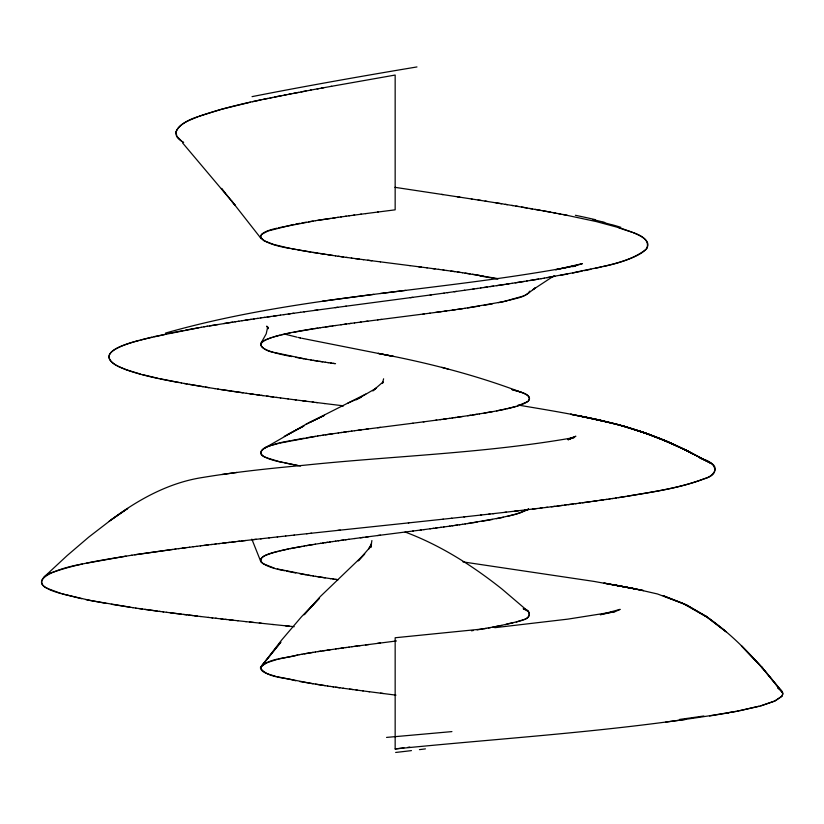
<?xml version="1.0" encoding="UTF-8"?>
<svg xmlns="http://www.w3.org/2000/svg" width="824" height="824" viewBox="0 0 824 824"><rect width="100%" height="100%" fill="white"/><g stroke="black" fill="none" stroke-linecap="round" stroke-linejoin="round"><path stroke-width="1.24" d="M175.934 132.149L176.882 136.351L181.527 141.038M371.892 540.554L370.748 547.486L371.531 543.686L368.565 549.083L371.016 546.219M383.603 378.803L382.46 383.397L383.057 381.934L372.767 390.885L376.331 388.104L356.205 399.815M176.017 131.675C179.56 122.961 190.107 120.273 197.925 116.699M529.904 291.119L528.359 293.323L524.558 295.569M529.811 291.449C524.981 297.649 515.845 298.103 508.83 300.43M261.311 342.588L266.214 333.813L267.697 326.963L268.099 328.724L266.729 326.129L268.284 327.859M782.007 696.064C784.396 692.871 780.75 689.544 778.052 688.174M603.158 266.461C617.506 263.381 674.104 248.941 633.419 232.759M646.789 248.673C652 234.51 626.322 231.637 617.99 227.321M739.942 710.659L761.778 705.56L775.219 700.843L781.976 696.105L782.8 693.736L781.935 691.388M260.559 667.193L280.881 642.123L262.269 665.205C256.11 672.054 271.323 674.753 275.607 676.319M646.428 249.136C625.653 265.163 597.4 266.667 572.701 273.012M781.646 696.538L774.406 701.214L760.583 705.9M370.151 547.074L358.213 560.886L364.723 553.903L320.484 596.37L304.087 614.776L319.424 598.203L301.574 616.671L281.489 640.217L262.269 665.205L267.532 662.465L276.998 659.468M44.105 576.975L67.166 555.561L88.848 537.021L111.364 519.697C138.442 499.426 169.136 482.503 202.972 477.426C236.653 471.843 270.632 468.362 304.612 465.2C394.387 455.827 485.12 453.344 574.101 437.565L567.911 439.192L575.873 436.246L568.086 439.81L572.577 437.719L570.62 438.739M528.411 401.103C533.324 393.11 516.669 391.627 511.879 389.536M528.472 508.882L527.916 509.325L528.369 508.964M479.249 413.916C490.496 411.815 561.587 402.267 512.209 389.618M528.874 292.85L535.466 287.751L532.86 289.698L553.986 275.844M109.067 521.314L127.72 508.449L111.364 519.697M527.844 401.546L517.462 405.964M527.35 509.716L516.04 514.207L496.491 518.698M365.743 394.068L306.147 424.195L264.535 448.163M527.267 509.768L520.346 512.858L507.481 516.391M284.28 436.339L303.922 425.967L287.761 434.475M317.858 328.137C291.531 331.907 220.492 343.433 291.912 356.586M264.968 340.116C254.183 344.339 267.007 351.766 272.94 352.075M306.147 424.195L324.399 415.358L309.773 422.424M613.231 612.479L620.163 609.358L600.356 614.725L613.911 611.851L567.849 619.133L494.781 627.692M347.944 403.07L361.211 397.24M265.761 339.746L271.796 337.5M522.787 619.782C530.501 618.979 532.16 610.254 523.703 608.926M523.611 295.981L503.083 301.718L464.736 308.341M573.689 266.409L577.181 265.019L572.773 266.605M199.181 116.236L221.687 109.211L250.393 102.197M521.705 620.194L516.277 621.966M270.56 445.722C262.815 446.814 255.059 454.457 266.616 457.681M572.742 266.636L582.444 263.608L555.634 269.736L575.482 265.616L565.831 267.697M271.796 445.321L278.44 443.446M273.012 337.119L279.933 335.255M139.266 340.394C62.212 360.84 153.274 377.989 178.973 382.521M516.04 406.387L507.224 408.632M276.998 228.176C241.205 236.292 274.001 246.17 290.048 248.395M140.966 339.931L151.987 337.119M278.368 551.287C245.923 558.414 264.792 567.221 284.754 570.744M297.804 654.977C285.701 658.706 268.984 657.696 260.384 667.904C267.738 678.255 284.445 677.112 295.785 680.809M758.852 706.364L736.955 711.246M165.511 333.081C296.043 295.909 432.61 291.902 565.552 267.738M513.074 622.851L492.515 627.27M278.44 227.805L315.582 220.667M290.048 440.83C264.751 444.847 243.286 454.693 283.096 462.542M278.543 659.066L299.854 654.606M279.933 550.896L288.235 549.031M279.954 443.065L317.858 435.958M166.654 333.844C158.764 337.078 85.912 346.894 116.606 365.64M601.221 266.924L595.175 268.325M281.489 334.874L290.048 332.999M154.037 336.635L201.283 327.293M507.224 300.812L498.407 302.676M505.565 624.654C510.653 621.986 534.56 621.131 528.143 611.367L502.032 589.088C472.585 565.686 440.449 545.231 405.089 532.005M252.494 101.723L261.126 99.848M82.421 564.059C63.324 566.953 14.729 581.25 61.275 593.599M505.565 409.003L496.491 410.877M590.962 269.263L584.381 270.663M263.34 99.385L267.81 98.447M503.505 517.276L467.579 523.57M86.561 563.183L126.051 556.118M301.955 546.405C290.367 548.578 278.625 550.535 267.532 554.645C264.02 555.469 257.201 559.795 262.382 563.214M270.076 97.984L272.363 97.51M168.899 333.38L183.134 330.568M501.62 625.498L477.075 629.917M582.094 271.137L544.18 278.151M274.67 97.047L281.684 95.646M290.11 548.64L304.344 545.993M293.674 224.458L268.058 230.967L261.888 234.212L260.58 235.839L260.487 237.467L263.896 240.721L273.805 244.512L289.615 248.302L310.803 252.134M284.053 95.172L286.443 94.709M291.912 440.449L304.108 438.203M738.943 710.865C625.323 730.909 509.798 737.398 395.159 748.954L395.159 637.755L483.019 628.939M288.853 94.235L291.263 93.771M735.966 711.442L733.03 711.998M293.704 93.297L298.607 92.37M293.828 332.257L313.11 328.889M301.079 91.897L306.065 90.959M567.798 273.949L560.207 275.35M311.101 90.022C272.775 97.562 233.892 103.896 196.977 117.06C186.904 119.882 164.985 131.953 182.732 141.852M295.785 224.056L299.854 223.304M185.637 330.105L198.594 327.767M310.37 90.166L318.733 88.621M317.137 88.91L331.639 86.283M321.298 88.158L323.873 87.684M492.515 303.798L484.028 305.302M492.515 411.629L484.028 413.123M492.515 519.45L481.793 521.324M330.908 86.417L395.159 75.046L395.159 209.832L377.588 212.077M299.586 654.647L302.068 654.215M488.364 628.022L490.465 627.651M554.985 276.287L546.93 277.688M728.715 712.781L709.567 715.974M301.955 222.933L306.291 222.181M301.955 654.225L315.458 651.98M201.118 327.324L204.321 326.767M204.002 326.829L207.566 326.222M304.108 546.034L315.458 544.159M304.108 653.854L313.11 652.361M484.028 628.774L486.212 628.393M206.752 326.356L235.777 321.679M540.853 278.718L544.293 278.141M306.291 437.832L315.458 436.339M306.291 545.653L313.11 544.53M209.533 325.892L218.03 324.491M541.409 278.625L526.67 281.036M308.526 221.81L313.11 221.059M538.608 279.089L530.038 280.5M479.517 306.044L467.579 307.918M479.517 413.875L467.579 415.739M527.133 280.963L511.91 283.353M477.209 414.245L472.461 414.997M627.466 496.233C653.185 491.753 679.398 488.168 703.943 478.919C712.914 476.869 721.258 466.878 708.836 462.079M477.209 522.066L472.461 522.818M223.84 323.554L232.759 322.143M524.198 281.427L515.247 282.838M314.5 328.663L320.279 327.767M315.458 220.688L338.201 217.32M315.067 544.221L320.752 543.335M625.354 496.573L615.363 498.108M315.345 652L321.041 651.115M471.462 630.803L473.347 630.504M317.848 220.317L330.331 218.442M317.59 435.999L320.454 435.556M131.892 555.201C105.596 559.599 78.857 563.173 53.591 572.052C44.949 573.834 34.598 583.485 47.761 588.429M317.858 651.609L330.331 649.734M234.984 321.803L238.826 321.216M238.589 321.247L242.225 320.691M512.209 283.302L496.614 285.66M470.875 415.244L454.776 417.613M131.747 555.221L175.821 549M618.453 497.644C647.716 492.598 677.75 489.116 705.571 478.219C721.175 473.934 714.913 461.553 702.326 459.071M471.173 523.024L465.076 523.94M241.885 320.742L251.238 319.341M506.07 284.239L509.15 283.775M320.155 327.777L323.07 327.344M320.279 435.587L323.368 435.123M134.652 554.779L172.443 549.454M320.279 543.407L323.667 542.892M244.986 320.279L248.096 319.805M500.477 285.083L504.319 284.507M322.74 327.386L332.927 325.892M322.74 435.216L338.602 432.909M612.232 498.582L616.29 497.974M322.74 543.037L330.331 541.914M322.74 650.857L325.243 650.486M249.6 319.578L254.389 318.867M253.339 319.022L257.572 318.404M499.849 285.176L480.68 287.988M325.243 327.015L330.331 326.263M465.076 308.289L452.118 310.164M325.243 434.835L332.927 433.712M609.07 499.045L613.19 498.438M325.243 542.666L327.767 542.285M462.357 524.342L465.344 523.899M257.109 318.476L260.909 317.92M490.352 286.577L493.535 286.113M462.552 308.67L457.392 309.422M462.552 416.491L457.392 417.243M605.856 499.509L610.048 498.901M459.329 524.785L462.552 524.322M326.932 650.239L336.099 648.91M260.775 317.93L264.741 317.364M263.989 317.467L280.366 315.128M483.925 287.514L487.149 287.051M606.866 499.365L599.326 500.446M329.641 542.017L332.927 541.543M459.988 524.692L452.118 525.815M332.927 218.061L335.553 217.69M267.233 317.003L270.488 316.529M273.764 316.066L277.06 315.592M472.822 289.111L477.415 288.452M476.849 288.534L480.856 287.957M332.072 326.016L335.543 325.521M603.642 499.828L592.652 501.383M332.69 541.574L335.78 541.131M454.776 525.444L457.392 525.063M280.345 315.128L284.311 314.572M464.2 290.326L474.14 288.915M335.152 325.573L341.445 324.687M455.621 309.669L449.338 310.555M452.118 417.995L455.94 417.449M335.543 541.162L338.922 540.688M335.543 648.993L339.241 648.467M337.5 217.412L341.373 216.877M322.483 301.182L373.839 294.353M283.693 314.655L290.388 313.728M288.297 314.016L293.766 313.254M454.127 291.727L464.695 290.254M338.201 432.971L341.764 432.466M449.441 418.365L452.819 417.892M221.944 474.531L236.941 472.43M597.101 500.765L582.352 502.784M338.201 540.791L346.307 539.669M449.441 526.186L453.138 525.671M338.201 648.612L346.307 647.489M340.878 216.939L346.317 216.197M292.314 313.46L300.544 312.317M300.41 312.337L304.499 311.781M443.93 293.128L448.215 292.541M447.339 292.664L456.486 291.397M340.878 324.769L346.307 324.017M444.012 311.287L446.742 310.916M449.441 310.545L439.666 311.884M340.878 432.59L349.067 431.467M343.577 432.219L346.307 431.838M443.25 419.22L446.474 418.777M449.667 418.334L439.995 419.663M340.878 540.42L343.577 540.039M443.58 527L449.986 526.114M340.878 648.241L343.577 647.87M345.297 216.331L349.283 215.795M303.963 311.853L337.778 307.29M314.263 310.442L317.724 309.978M430.159 295.002L444.043 293.117M344.648 324.244L351.137 323.368M590.417 501.692L578.85 503.258M345.297 539.802L349.067 539.287M440.325 527.442L444.012 526.938M345.627 647.582L349.067 647.118M349.067 215.816L354.629 215.074M410.259 297.67L431.467 294.827M349.067 323.647L354.629 322.895M435.69 312.409L438.481 312.038M441.252 311.668L429.716 313.202M348.202 431.58L351.838 431.096M351.467 431.148L354.763 430.705M435.69 420.24L441.252 419.488M348.531 539.36L355.103 538.484M435.69 528.06L441.252 527.308M348.861 647.139L352.136 646.706M351.838 646.737L360.273 645.614M685.547 719.476L665.761 722.071M353.3 215.249L361.468 214.168M335.141 307.64L346.234 306.157M345.678 306.24L412.742 297.34M354.433 322.926L361.097 322.04M354.629 430.715L368.194 428.933M358.09 430.262L361.437 429.819M436.71 420.096L423.309 421.867M575.306 503.722L580.137 503.083M354.629 538.546L368.534 536.712M430.046 528.812L433.733 528.318M432.878 528.431L437.039 527.875M354.629 646.366L357.441 645.995M360.263 214.322L365.98 213.571M360.273 322.143L367.844 321.154M422.959 314.088L430.046 313.161M174.946 549.124L179.23 548.557M573.113 504.01L564.502 505.133M576.635 503.546L568.138 504.659M360.273 537.794L363.127 537.423M423.66 529.647L430.396 528.761M358.77 645.82L396.468 640.959M365.496 644.934L368.884 644.492M365.609 213.622L378.185 211.995M365.99 321.401L378.113 319.825M424.329 313.913L380.482 319.527M365.99 429.222L413.061 423.196M412.752 423.227L424.329 421.733M178.52 548.65L186.152 547.661M182.125 548.187L189.654 547.218M365.99 537.042L413.411 530.975M420.261 530.09L424.329 529.554M412.752 531.058L421.455 529.935M377.567 319.897L381.563 319.393M377.567 427.728L380.482 427.347M562.359 505.4L545.838 507.471M565.975 504.937L557.127 506.07M377.567 535.549L380.482 535.178M377.567 643.369L380.482 642.998M395.159 748.954L403.935 747.832M407.839 747.337L409.796 747.08M405.614 290.378L380.42 293.519M189.438 547.249L193.197 546.776M193.146 546.776L196.885 546.312M196.761 546.322L200.654 545.849M551.318 506.791L555.026 506.327M200.356 545.879L208.276 544.911M203.981 545.437L212.139 544.437M540.039 508.181L547.589 507.254M211.315 544.54L216.022 543.974M532.386 509.098L536.218 508.645M542.017 507.934L504.865 512.322M215.023 544.087L219.936 543.5M218.762 543.644L230.123 542.295M524.63 510.025L528.524 509.562M222.521 543.201L226.312 542.748M227.846 542.573L239.897 541.162M514.506 511.21L518.512 510.746M231.832 542.099L235.849 541.636M237.827 541.399L261.466 538.711M241.71 540.956L245.624 540.503M252.154 539.761L256.285 539.287M492.762 513.702L506.42 512.147M260.435 538.824L269.51 537.804M480.495 515.082L489.981 514.022M488.694 514.166L494.122 513.558M268.789 537.887L277.626 536.908M277.224 536.949L285.804 536.012M463.922 516.916L481.638 514.959M285.722 536.012L294.281 535.085M294.044 535.106L307.228 533.674M442.921 519.213L451.913 518.234M451.356 518.296L464.746 516.833M306.528 533.756L311.565 533.21M310.71 533.303L340.291 530.131M408.374 522.91L443.291 519.172M337.788 530.399L408.848 522.859M294.209 626.693L272.651 624.468M285.434 625.787L289.502 626.209M259.323 623.057L273.331 624.541M261.373 623.284L245.727 621.605M249.61 622.017L253.504 622.439M246.232 621.656L237.652 620.719M238.033 620.76L225.004 619.318M229.185 619.782L233.398 620.256M220.853 618.855L226.662 619.504M215.517 618.247L222.923 619.082M211.85 617.825L216.733 618.381M208.215 617.403L212.643 617.918M208.596 617.444L200.603 616.506M201.025 616.558L166.5 612.294M341.208 405.562L343.309 405.82M193.939 615.713L197.472 616.136M188.881 615.106L192.754 615.569M343.144 405.799L324.563 403.533M183.536 614.457L186.976 614.869M316.344 402.514L324.955 403.575M312.255 401.999L317.394 402.637M313.645 402.174L295.147 399.836M181.259 614.168L170.125 612.768M380.338 261.847L410.074 265.647M302.49 400.773L306.188 401.237M380.482 693.169L395.983 695.147M380.482 261.867L363.127 259.622M409.837 265.616L421.455 267.11M367.741 260.23L371.912 260.765M287.895 398.898L296.125 399.959M368.864 691.666L383.284 693.52M418.499 266.729L427.192 267.862M280.335 397.91L288.173 398.929M162.915 611.83L166.839 612.345M362.766 690.873L369.543 691.758M426.832 267.81L435.031 268.892M363.58 259.684L351.333 258.056M355.381 258.602L359.46 259.138M276.452 397.395L280.716 397.961M277.173 397.487L266.657 396.087M159.372 611.367L163.595 611.923M356.081 689.987L363.127 690.924M432.878 268.614L439.079 269.438M270.138 396.56L273.64 397.024M160.381 611.501L138.875 608.534M157.199 611.068L144.839 609.379M357.441 690.172L343.031 688.225M349.5 689.111L352.775 689.544M438.481 269.355L444.012 270.107M346.307 257.376L351.838 258.128M261.187 395.345L268.768 396.375M443.085 269.984L447.03 270.519M347.326 257.521L338.201 256.254M263.206 395.623L249.662 393.748M256.377 394.686L259.776 395.149M446.742 270.478L462.552 272.723M340.878 256.625L343.577 257.006M253.73 394.315L246.345 393.285M343.577 688.298L335.543 687.175M450.934 271.065L454.786 271.601M335.543 255.883L339.478 256.429M335.543 579.354L338.201 579.725M339.849 687.783L332.927 686.804M335.626 255.893L297.804 249.888M332.927 363.332L335.543 363.703M246.397 393.285L220.873 389.536M332.927 578.973L337.026 579.56M142.305 609.018L135.805 608.081M457.392 271.982L459.988 272.353M332.927 255.502L327.767 254.76M330.331 362.951L334.544 363.559M243.049 392.811L233.357 391.41M330.331 578.602L333.916 579.118M330.331 686.423L333.596 686.897M327.767 362.581L331.464 363.116M330.846 578.675L315.458 576.357M327.499 686.011L330.527 686.454M462.295 272.692L498.407 278.718M325.243 362.21L328.426 362.673M232.141 391.225L217.835 389.072M132.613 607.618L135.95 608.112M327.767 686.052L299.854 681.561M465.076 273.104L470.041 273.846M325.243 254.379L320.279 253.638M325.439 362.23L319.588 361.355M325.243 577.851L317.858 576.728M133.066 607.679L90.836 600.603L62.717 594.032M325.243 685.681L315.458 684.178M394.984 187.336L443.075 194.608M130.213 607.257L111.353 604.28M441.582 194.382L459.988 197.194M322.74 361.829L310.803 359.964M457.299 196.782L472.101 199.068M478.105 200.005L481.092 200.469M471.328 198.945L487.036 201.406M472.461 274.227L479.517 275.35M317.858 253.256L313.11 252.515M317.858 361.087L313.11 360.335M214.827 388.598L218.453 389.165M215.115 388.65L205.372 387.095M485.12 201.108L507.399 204.682M313.11 575.986L316.169 576.47M495.842 202.807L501.651 203.744M208.905 387.661L181.28 382.944M462.975 561.896L593.97 581.404L635.263 588.882L657.511 593.98L686.361 604.857L705.2 615.703L725.975 631.668L705.2 615.703C735.564 636.437 760.346 664.031 782.697 692.963L761.479 666.801L741.404 645.82L763.003 668.573L761.479 666.801L781.77 691.171M313.388 576.028L307.98 575.142M313.11 683.807L277.163 676.741M505.246 204.331L513.084 205.619M311.204 360.026L305.889 359.14M203.137 386.724L189.335 384.386M310.803 575.605L277.338 568.962M511.776 205.403L518.214 206.474M480.907 275.577L483.07 275.937M515.896 206.082L550.741 212.17M518.162 405.058C577.665 415.172 638.744 424.092 692.366 453.725C657.058 434.578 618.268 423.062 578.911 415.832L616.929 424.226L649.631 434.588L622.913 425.864L594.454 419.107L601.077 420.673M521.479 207.02L526.989 207.957M306.291 359.213L274.279 352.476M306.291 574.864L299.854 573.741M529.708 208.431L532.417 208.894M106.327 603.436L85.84 599.594M304.108 358.842L295.785 357.338M535.095 209.358L540.4 210.295M184.133 383.469L187.038 383.984M542.892 210.748L567.365 215.342M300.564 466.034L284.754 462.913M181.496 382.985L160.175 378.772M553.264 212.633L555.767 213.107M297.804 465.539L279.243 461.625L267.532 458.051M558.25 213.571L560.701 214.044M295.785 249.518L291.912 248.766M295.785 572.989L286.464 571.114M563.122 214.508L596.143 221.532L620.451 228.083M81.7 598.729L61.192 593.579L48.678 588.903M158.002 378.309L142.264 374.56M301.893 338.283L393.491 356.442L378.113 353.372C426.832 362.529 475.077 374.827 521.489 392.409M299.926 337.84L300.945 338.067L298.103 337.428M296.959 337.16L285.877 334.4M140.492 374.096L126.659 369.883L117.585 366.134M441.86 367.339L448.153 369.09M274.124 568.076L262.969 563.626M622.913 425.864L644.852 432.755L670.932 443.291L666.915 441.355L639.506 431.024L666.915 441.355L689.091 451.655L711.39 463.654L684.971 449.688L662.187 439.511L689.091 451.655L684.971 449.688L707.847 461.543M621.924 228.547L632.296 232.296M699.782 458.103L701.08 458.587M701.646 458.803L707.971 461.605M523.188 608.709L528.143 611.367M777.949 688.112L781.595 690.955M182.907 141.975L183.659 142.439M182.454 142.758L235.087 205.176L221.429 188.408L224.777 192.517M231.534 200.819L261.167 238.651M251.845 539.133L260.837 561.68M425.421 748.882A137.32 7.931 -6.5 0 1 419.437 749.634M411.444 750.613A137.32 7.931 -6.5 0 1 395.654 752.456M451.923 731.599A403.029 2.977 -5 0 1 386.559 737.408M252.051 96.635A209.729 6.427 -9.7 0 1 416.975 66.94M703.851 715.984A384.674 27.285 -3.2 0 1 679.573 719.414M732.34 711.998A302.089 23.958 -2.5 0 1 727.994 712.781M611.429 224.55A261.404 31.745 4.3 0 1 620.977 227.362M602.797 222.387A229.762 26.667 4.9 0 1 611.161 224.592M592.827 219.565A269.489 29.88 5.3 0 1 604.764 222.449M575.399 215.291A244.368 25.565 5.7 0 1 595.443 219.699M479.97 275.968A145.158 12.195 5.4 0 1 490.074 277.698M490.805 277.739A120.52 11.175 4.9 0 1 497.418 278.976M635.263 588.882L604.085 583.093L635.263 588.882M622.511 586.482L613.643 584.783L643.513 590.581L622.511 586.482M602.396 420.796L570.744 414.256L602.396 420.796M682.385 603.147L663.124 595.69L686.361 604.857L707.517 617.423L682.385 603.147"/></g></svg>
